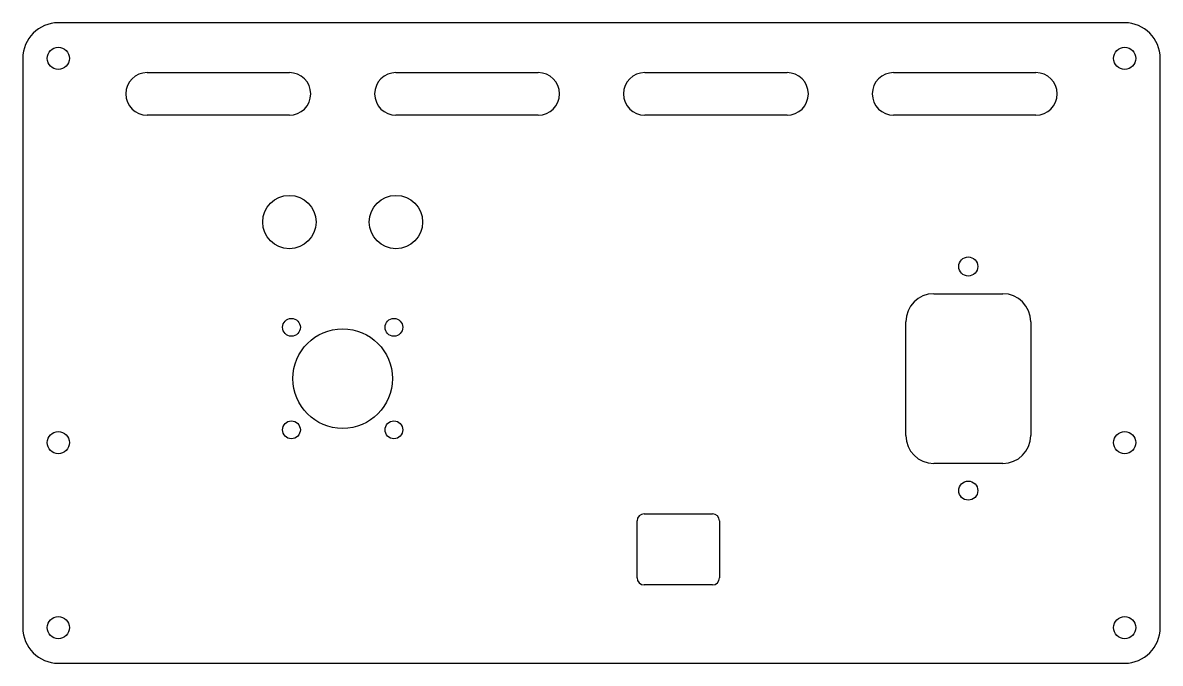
# Model space of a CAD drawing. Header units: inches. Extents: x -4 to 4, y -2.25 to 2.25.
import ezdxf

# ---------------------------------------------------------------- set-up
doc = ezdxf.new("R2010")
doc.units = ezdxf.units.IN
doc.header["$MEASUREMENT"] = 0

msp = doc.modelspace()

# ---------------------------------------------------------------- linework, layer by layer
at = {"color": 7, "linetype": 'Continuous', "lineweight": 25}
for p, q in [((3.75, 2.25), (-3.75, 2.25)), ((-4, 2), (-4, -2)), ((4, -2), (4, 2)), ((-3.125, 1.9), (-2.125, 1.9)), ((-1.375, 1.9), (-0.375, 1.9)), ((0.375, 1.9), (1.375, 1.9)), ((2.125, 1.9), (3.125, 1.9)), ((-2.125, 1.6), (-3.125, 1.6)), ((-0.375, 1.6), (-1.375, 1.6)), ((1.375, 1.6), (0.375, 1.6)), ((3.125, 1.6), (2.125, 1.6)), ((2.4079, 0.3465), (2.8921, 0.3465)), ((2.211, -0.6496), (2.211, 0.1496)), ((3.089, 0.1496), (3.089, -0.6496)), ((2.8921, -0.8465), (2.4079, -0.8465)), ((0.37, -1.2), (0.85, -1.2)), ((0.32, -1.65), (0.32, -1.25)), ((0.9, -1.25), (0.9, -1.65)), ((0.85, -1.7), (0.37, -1.7)), ((-3.75, -2.25), (3.75, -2.25))]:
    msp.add_line(p, q, dxfattribs=at)
for centre, radius in [((-3.75, 2), 0.0781), ((3.75, 2), 0.0781), ((-2.125, 0.85), 0.1875), ((-1.375, 0.85), 0.1875), ((2.65, 0.5374), 0.0669), ((-2.1102, 0.1102), 0.0625), ((-1.3898, 0.1102), 0.0625), ((-1.75, -0.25), 0.35), ((-2.1102, -0.6102), 0.0625), ((-1.3898, -0.6102), 0.0625), ((-3.75, -0.7), 0.0781), ((3.75, -0.7), 0.0781), ((2.65, -1.0374), 0.0669), ((-3.75, -2), 0.0781), ((3.75, -2), 0.0781)]:
    msp.add_circle(centre, radius, dxfattribs=at)
for centre, radius, start, end in [((-3.75, 2), 0.25, 90, 180), ((3.75, 2), 0.25, 0, 90), ((-3.125, 1.75), 0.15, 90, 270), ((-2.125, 1.75), 0.15, 270, 90), ((-1.375, 1.75), 0.15, 90, 270), ((-0.375, 1.75), 0.15, 270, 90), ((0.375, 1.75), 0.15, 90, 270), ((1.375, 1.75), 0.15, 270, 90), ((2.125, 1.75), 0.15, 90, 270), ((3.125, 1.75), 0.15, 270, 90), ((2.4079, 0.1496), 0.1969, 90, 180), ((2.8921, 0.1496), 0.1969, 0, 90), ((2.4079, -0.6496), 0.1969, 180, 270), ((2.8921, -0.6496), 0.1969, 270, 0), ((0.37, -1.25), 0.05, 90, 180), ((0.85, -1.25), 0.05, 0, 90), ((0.37, -1.65), 0.05, 180, 270), ((0.85, -1.65), 0.05, 270, 0), ((-3.75, -2), 0.25, 180, 270), ((3.75, -2), 0.25, 270, 0)]:
    msp.add_arc(centre, radius, start, end, dxfattribs=at)

doc.saveas('drawing.dxf')
